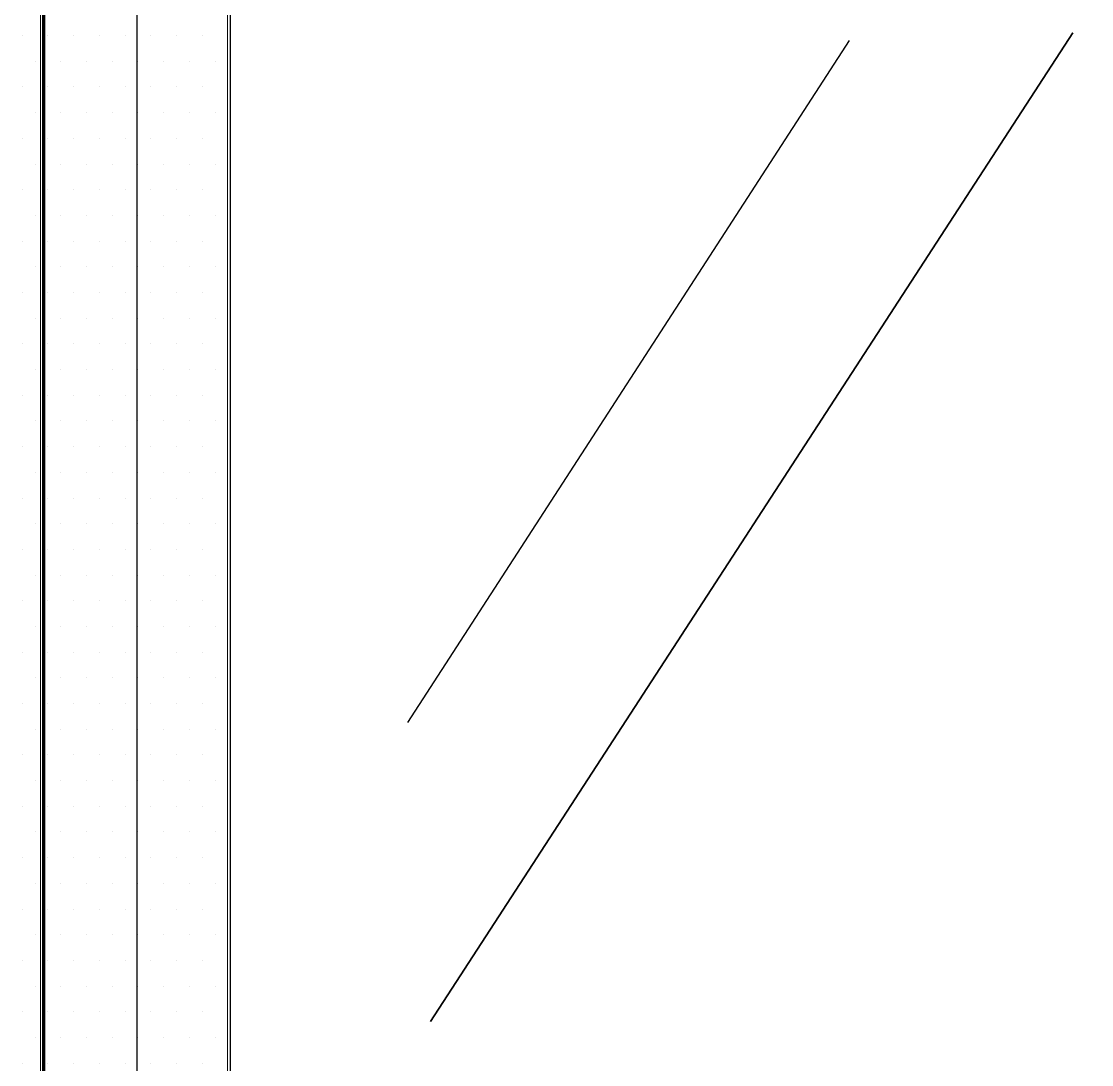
# Model space of a CAD drawing. Header units: inches. Extents: x -26 to 76, y -16 to 22.
# Drawn here: x 38.687 to 39.468, y 8.01 to 8.771 of the extents above; entities that cross this region are included whole.
import ezdxf

# ---------------------------------------------------------------- set-up
doc = ezdxf.new("R2010")
doc.units = ezdxf.units.IN
doc.header["$MEASUREMENT"] = 0
for name, color, linetype, lineweight in [('.ATI-DETAIL', 7, 'Continuous', 0), ('.ATI-HATCH', 7, 'Continuous', 0), ('G-ANNO-TTLB', 7, 'Continuous', 0), ('TYVEK', 7, 'Continuous', 0)]:
    doc.layers.add(name, color=color, linetype=linetype, lineweight=lineweight)

# ---------------------------------------------------------------- blocks, each defined once
blk = doc.blocks.new('Block_386')
at = {"layer": '.ATI-HATCH'}
for points in [[(38.70094, 9.57216), (38.70094, 9.57216), (38.45346, 9.72215), (38.45346, 9.72215), (38.45346, 9.72215), (38.45346, 7.41486), (38.45346, 7.41486), (38.45346, 7.41486), (38.70094, 7.26487), (38.70094, 7.26487), (38.70094, 7.26487), (38.70094, 9.57216), (38.70094, 9.57216)], [(38.70094, 7.26487), (38.70094, 7.26487), (38.83744, 7.34289), (38.83744, 7.34289), (38.83744, 7.34289), (38.83744, 9.48944), (38.83744, 9.48944), (38.83744, 9.48944), (38.70094, 9.57216), (38.70094, 9.57216), (38.70094, 9.57216), (38.70094, 7.26487), (38.70094, 7.26487)]]:
    blk.add_open_spline(points, degree=3, knots=[0, 0, 0, 0, 1, 1, 1, 2, 2, 2, 3, 3, 3, 4, 4, 4, 4], dxfattribs=at)
at = {"layer": '.ATI-HATCH', "color": 8, "lineweight": 0, "true_color": 0x808080}
for points in [[(38.68775, 8.76093), (38.68775, 8.76093), (38.68775, 8.76093), (38.68775, 8.76093)], [(38.7065, 8.76093), (38.7065, 8.76093), (38.7065, 8.76093), (38.7065, 8.76093)], [(38.72526, 8.76093), (38.72526, 8.76093), (38.72526, 8.76093), (38.72526, 8.76093)], [(38.74402, 8.76093), (38.74402, 8.76093), (38.74402, 8.76093), (38.74402, 8.76093)], [(38.76277, 8.76093), (38.76277, 8.76093), (38.76277, 8.76093), (38.76277, 8.76093)], [(38.78153, 8.76093), (38.78153, 8.76093), (38.78153, 8.76093), (38.78153, 8.76093)], [(38.80028, 8.76093), (38.80028, 8.76093), (38.80028, 8.76093), (38.80028, 8.76093)], [(38.81904, 8.76093), (38.81904, 8.76093), (38.81904, 8.76093), (38.81904, 8.76093)], [(38.69713, 8.74218), (38.69713, 8.74218), (38.69713, 8.74218), (38.69713, 8.74218)], [(38.71588, 8.74218), (38.71588, 8.74218), (38.71588, 8.74218), (38.71588, 8.74218)], [(38.73464, 8.74218), (38.73464, 8.74218), (38.73464, 8.74218), (38.73464, 8.74218)], [(38.75339, 8.74218), (38.75339, 8.74218), (38.75339, 8.74218), (38.75339, 8.74218)], [(38.77215, 8.74218), (38.77215, 8.74218), (38.77215, 8.74218), (38.77215, 8.74218)], [(38.7909, 8.74218), (38.7909, 8.74218), (38.7909, 8.74218), (38.7909, 8.74218)], [(38.80966, 8.74218), (38.80966, 8.74218), (38.80966, 8.74218), (38.80966, 8.74218)], [(38.82842, 8.74218), (38.82842, 8.74218), (38.82842, 8.74218), (38.82842, 8.74218)], [(38.68775, 8.72342), (38.68775, 8.72342), (38.68775, 8.72342), (38.68775, 8.72342)], [(38.7065, 8.72342), (38.7065, 8.72342), (38.7065, 8.72342), (38.7065, 8.72342)], [(38.72526, 8.72342), (38.72526, 8.72342), (38.72526, 8.72342), (38.72526, 8.72342)], [(38.74402, 8.72342), (38.74402, 8.72342), (38.74402, 8.72342), (38.74402, 8.72342)], [(38.76277, 8.72342), (38.76277, 8.72342), (38.76277, 8.72342), (38.76277, 8.72342)], [(38.78153, 8.72342), (38.78153, 8.72342), (38.78153, 8.72342), (38.78153, 8.72342)], [(38.80028, 8.72342), (38.80028, 8.72342), (38.80028, 8.72342), (38.80028, 8.72342)], [(38.81904, 8.72342), (38.81904, 8.72342), (38.81904, 8.72342), (38.81904, 8.72342)], [(38.69713, 8.70467), (38.69713, 8.70467), (38.69713, 8.70467), (38.69713, 8.70467)], [(38.71588, 8.70467), (38.71588, 8.70467), (38.71588, 8.70467), (38.71588, 8.70467)], [(38.73464, 8.70467), (38.73464, 8.70467), (38.73464, 8.70467), (38.73464, 8.70467)], [(38.75339, 8.70467), (38.75339, 8.70467), (38.75339, 8.70467), (38.75339, 8.70467)], [(38.77215, 8.70467), (38.77215, 8.70467), (38.77215, 8.70467), (38.77215, 8.70467)], [(38.7909, 8.70467), (38.7909, 8.70467), (38.7909, 8.70467), (38.7909, 8.70467)], [(38.80966, 8.70467), (38.80966, 8.70467), (38.80966, 8.70467), (38.80966, 8.70467)], [(38.82842, 8.70467), (38.82842, 8.70467), (38.82842, 8.70467), (38.82842, 8.70467)], [(38.68775, 8.68591), (38.68775, 8.68591), (38.68775, 8.68591), (38.68775, 8.68591)], [(38.7065, 8.68591), (38.7065, 8.68591), (38.7065, 8.68591), (38.7065, 8.68591)], [(38.72526, 8.68591), (38.72526, 8.68591), (38.72526, 8.68591), (38.72526, 8.68591)], [(38.74402, 8.68591), (38.74402, 8.68591), (38.74402, 8.68591), (38.74402, 8.68591)], [(38.76277, 8.68591), (38.76277, 8.68591), (38.76277, 8.68591), (38.76277, 8.68591)], [(38.78153, 8.68591), (38.78153, 8.68591), (38.78153, 8.68591), (38.78153, 8.68591)], [(38.80028, 8.68591), (38.80028, 8.68591), (38.80028, 8.68591), (38.80028, 8.68591)], [(38.81904, 8.68591), (38.81904, 8.68591), (38.81904, 8.68591), (38.81904, 8.68591)], [(38.69713, 8.66715), (38.69713, 8.66715), (38.69713, 8.66715), (38.69713, 8.66715)], [(38.71588, 8.66715), (38.71588, 8.66715), (38.71588, 8.66715), (38.71588, 8.66715)], [(38.73464, 8.66715), (38.73464, 8.66715), (38.73464, 8.66715), (38.73464, 8.66715)], [(38.75339, 8.66715), (38.75339, 8.66715), (38.75339, 8.66715), (38.75339, 8.66715)], [(38.77215, 8.66715), (38.77215, 8.66715), (38.77215, 8.66715), (38.77215, 8.66715)], [(38.7909, 8.66715), (38.7909, 8.66715), (38.7909, 8.66715), (38.7909, 8.66715)], [(38.80966, 8.66715), (38.80966, 8.66715), (38.80966, 8.66715), (38.80966, 8.66715)], [(38.82842, 8.66715), (38.82842, 8.66715), (38.82842, 8.66715), (38.82842, 8.66715)], [(38.68775, 8.6484), (38.68775, 8.6484), (38.68775, 8.6484), (38.68775, 8.6484)], [(38.7065, 8.6484), (38.7065, 8.6484), (38.7065, 8.6484), (38.7065, 8.6484)], [(38.72526, 8.6484), (38.72526, 8.6484), (38.72526, 8.6484), (38.72526, 8.6484)], [(38.74402, 8.6484), (38.74402, 8.6484), (38.74402, 8.6484), (38.74402, 8.6484)], [(38.76277, 8.6484), (38.76277, 8.6484), (38.76277, 8.6484), (38.76277, 8.6484)], [(38.78153, 8.6484), (38.78153, 8.6484), (38.78153, 8.6484), (38.78153, 8.6484)], [(38.80028, 8.6484), (38.80028, 8.6484), (38.80028, 8.6484), (38.80028, 8.6484)], [(38.81904, 8.6484), (38.81904, 8.6484), (38.81904, 8.6484), (38.81904, 8.6484)], [(38.69713, 8.62964), (38.69713, 8.62964), (38.69713, 8.62964), (38.69713, 8.62964)], [(38.71588, 8.62964), (38.71588, 8.62964), (38.71588, 8.62964), (38.71588, 8.62964)], [(38.73464, 8.62964), (38.73464, 8.62964), (38.73464, 8.62964), (38.73464, 8.62964)], [(38.75339, 8.62964), (38.75339, 8.62964), (38.75339, 8.62964), (38.75339, 8.62964)], [(38.77215, 8.62964), (38.77215, 8.62964), (38.77215, 8.62964), (38.77215, 8.62964)], [(38.7909, 8.62964), (38.7909, 8.62964), (38.7909, 8.62964), (38.7909, 8.62964)], [(38.80966, 8.62964), (38.80966, 8.62964), (38.80966, 8.62964), (38.80966, 8.62964)], [(38.82842, 8.62964), (38.82842, 8.62964), (38.82842, 8.62964), (38.82842, 8.62964)], [(38.68775, 8.61089), (38.68775, 8.61089), (38.68775, 8.61089), (38.68775, 8.61089)], [(38.7065, 8.61089), (38.7065, 8.61089), (38.7065, 8.61089), (38.7065, 8.61089)], [(38.72526, 8.61089), (38.72526, 8.61089), (38.72526, 8.61089), (38.72526, 8.61089)], [(38.74402, 8.61089), (38.74402, 8.61089), (38.74402, 8.61089), (38.74402, 8.61089)], [(38.76277, 8.61089), (38.76277, 8.61089), (38.76277, 8.61089), (38.76277, 8.61089)], [(38.78153, 8.61089), (38.78153, 8.61089), (38.78153, 8.61089), (38.78153, 8.61089)], [(38.80028, 8.61089), (38.80028, 8.61089), (38.80028, 8.61089), (38.80028, 8.61089)], [(38.81904, 8.61089), (38.81904, 8.61089), (38.81904, 8.61089), (38.81904, 8.61089)], [(38.69713, 8.59213), (38.69713, 8.59213), (38.69713, 8.59213), (38.69713, 8.59213)], [(38.71588, 8.59213), (38.71588, 8.59213), (38.71588, 8.59213), (38.71588, 8.59213)], [(38.73464, 8.59213), (38.73464, 8.59213), (38.73464, 8.59213), (38.73464, 8.59213)], [(38.75339, 8.59213), (38.75339, 8.59213), (38.75339, 8.59213), (38.75339, 8.59213)], [(38.77215, 8.59213), (38.77215, 8.59213), (38.77215, 8.59213), (38.77215, 8.59213)], [(38.7909, 8.59213), (38.7909, 8.59213), (38.7909, 8.59213), (38.7909, 8.59213)], [(38.80966, 8.59213), (38.80966, 8.59213), (38.80966, 8.59213), (38.80966, 8.59213)], [(38.82842, 8.59213), (38.82842, 8.59213), (38.82842, 8.59213), (38.82842, 8.59213)], [(38.68775, 8.57338), (38.68775, 8.57338), (38.68775, 8.57338), (38.68775, 8.57338)], [(38.7065, 8.57338), (38.7065, 8.57338), (38.7065, 8.57338), (38.7065, 8.57338)], [(38.72526, 8.57338), (38.72526, 8.57338), (38.72526, 8.57338), (38.72526, 8.57338)], [(38.74402, 8.57338), (38.74402, 8.57338), (38.74402, 8.57338), (38.74402, 8.57338)], [(38.76277, 8.57338), (38.76277, 8.57338), (38.76277, 8.57338), (38.76277, 8.57338)], [(38.78153, 8.57338), (38.78153, 8.57338), (38.78153, 8.57338), (38.78153, 8.57338)], [(38.80028, 8.57338), (38.80028, 8.57338), (38.80028, 8.57338), (38.80028, 8.57338)], [(38.81904, 8.57338), (38.81904, 8.57338), (38.81904, 8.57338), (38.81904, 8.57338)], [(38.69713, 8.55462), (38.69713, 8.55462), (38.69713, 8.55462), (38.69713, 8.55462)], [(38.71588, 8.55462), (38.71588, 8.55462), (38.71588, 8.55462), (38.71588, 8.55462)], [(38.73464, 8.55462), (38.73464, 8.55462), (38.73464, 8.55462), (38.73464, 8.55462)], [(38.75339, 8.55462), (38.75339, 8.55462), (38.75339, 8.55462), (38.75339, 8.55462)], [(38.77215, 8.55462), (38.77215, 8.55462), (38.77215, 8.55462), (38.77215, 8.55462)], [(38.7909, 8.55462), (38.7909, 8.55462), (38.7909, 8.55462), (38.7909, 8.55462)], [(38.80966, 8.55462), (38.80966, 8.55462), (38.80966, 8.55462), (38.80966, 8.55462)], [(38.82842, 8.55462), (38.82842, 8.55462), (38.82842, 8.55462), (38.82842, 8.55462)], [(38.68775, 8.53587), (38.68775, 8.53587), (38.68775, 8.53587), (38.68775, 8.53587)], [(38.7065, 8.53587), (38.7065, 8.53587), (38.7065, 8.53587), (38.7065, 8.53587)], [(38.72526, 8.53587), (38.72526, 8.53587), (38.72526, 8.53587), (38.72526, 8.53587)], [(38.74402, 8.53587), (38.74402, 8.53587), (38.74402, 8.53587), (38.74402, 8.53587)], [(38.76277, 8.53587), (38.76277, 8.53587), (38.76277, 8.53587), (38.76277, 8.53587)], [(38.78153, 8.53587), (38.78153, 8.53587), (38.78153, 8.53587), (38.78153, 8.53587)], [(38.80028, 8.53587), (38.80028, 8.53587), (38.80028, 8.53587), (38.80028, 8.53587)], [(38.81904, 8.53587), (38.81904, 8.53587), (38.81904, 8.53587), (38.81904, 8.53587)], [(38.69713, 8.51711), (38.69713, 8.51711), (38.69713, 8.51711), (38.69713, 8.51711)], [(38.71588, 8.51711), (38.71588, 8.51711), (38.71588, 8.51711), (38.71588, 8.51711)], [(38.73464, 8.51711), (38.73464, 8.51711), (38.73464, 8.51711), (38.73464, 8.51711)], [(38.75339, 8.51711), (38.75339, 8.51711), (38.75339, 8.51711), (38.75339, 8.51711)], [(38.77215, 8.51711), (38.77215, 8.51711), (38.77215, 8.51711), (38.77215, 8.51711)], [(38.7909, 8.51711), (38.7909, 8.51711), (38.7909, 8.51711), (38.7909, 8.51711)], [(38.80966, 8.51711), (38.80966, 8.51711), (38.80966, 8.51711), (38.80966, 8.51711)], [(38.82842, 8.51711), (38.82842, 8.51711), (38.82842, 8.51711), (38.82842, 8.51711)], [(38.68775, 8.49835), (38.68775, 8.49835), (38.68775, 8.49835), (38.68775, 8.49835)], [(38.7065, 8.49835), (38.7065, 8.49835), (38.7065, 8.49835), (38.7065, 8.49835)], [(38.72526, 8.49835), (38.72526, 8.49835), (38.72526, 8.49835), (38.72526, 8.49835)], [(38.74402, 8.49835), (38.74402, 8.49835), (38.74402, 8.49835), (38.74402, 8.49835)], [(38.76277, 8.49835), (38.76277, 8.49835), (38.76277, 8.49835), (38.76277, 8.49835)], [(38.78153, 8.49835), (38.78153, 8.49835), (38.78153, 8.49835), (38.78153, 8.49835)], [(38.80028, 8.49835), (38.80028, 8.49835), (38.80028, 8.49835), (38.80028, 8.49835)], [(38.81904, 8.49835), (38.81904, 8.49835), (38.81904, 8.49835), (38.81904, 8.49835)], [(38.69713, 8.4796), (38.69713, 8.4796), (38.69713, 8.4796), (38.69713, 8.4796)], [(38.71588, 8.4796), (38.71588, 8.4796), (38.71588, 8.4796), (38.71588, 8.4796)], [(38.73464, 8.4796), (38.73464, 8.4796), (38.73464, 8.4796), (38.73464, 8.4796)], [(38.75339, 8.4796), (38.75339, 8.4796), (38.75339, 8.4796), (38.75339, 8.4796)], [(38.77215, 8.4796), (38.77215, 8.4796), (38.77215, 8.4796), (38.77215, 8.4796)], [(38.7909, 8.4796), (38.7909, 8.4796), (38.7909, 8.4796), (38.7909, 8.4796)], [(38.80966, 8.4796), (38.80966, 8.4796), (38.80966, 8.4796), (38.80966, 8.4796)], [(38.82842, 8.4796), (38.82842, 8.4796), (38.82842, 8.4796), (38.82842, 8.4796)], [(38.68775, 8.46084), (38.68775, 8.46084), (38.68775, 8.46084), (38.68775, 8.46084)], [(38.7065, 8.46084), (38.7065, 8.46084), (38.7065, 8.46084), (38.7065, 8.46084)], [(38.72526, 8.46084), (38.72526, 8.46084), (38.72526, 8.46084), (38.72526, 8.46084)], [(38.74402, 8.46084), (38.74402, 8.46084), (38.74402, 8.46084), (38.74402, 8.46084)], [(38.76277, 8.46084), (38.76277, 8.46084), (38.76277, 8.46084), (38.76277, 8.46084)], [(38.78153, 8.46084), (38.78153, 8.46084), (38.78153, 8.46084), (38.78153, 8.46084)], [(38.80028, 8.46084), (38.80028, 8.46084), (38.80028, 8.46084), (38.80028, 8.46084)], [(38.81904, 8.46084), (38.81904, 8.46084), (38.81904, 8.46084), (38.81904, 8.46084)], [(38.69713, 8.44209), (38.69713, 8.44209), (38.69713, 8.44209), (38.69713, 8.44209)], [(38.71588, 8.44209), (38.71588, 8.44209), (38.71588, 8.44209), (38.71588, 8.44209)], [(38.73464, 8.44209), (38.73464, 8.44209), (38.73464, 8.44209), (38.73464, 8.44209)], [(38.75339, 8.44209), (38.75339, 8.44209), (38.75339, 8.44209), (38.75339, 8.44209)], [(38.77215, 8.44209), (38.77215, 8.44209), (38.77215, 8.44209), (38.77215, 8.44209)], [(38.7909, 8.44209), (38.7909, 8.44209), (38.7909, 8.44209), (38.7909, 8.44209)], [(38.80966, 8.44209), (38.80966, 8.44209), (38.80966, 8.44209), (38.80966, 8.44209)], [(38.82842, 8.44209), (38.82842, 8.44209), (38.82842, 8.44209), (38.82842, 8.44209)], [(38.68775, 8.42333), (38.68775, 8.42333), (38.68775, 8.42333), (38.68775, 8.42333)], [(38.7065, 8.42333), (38.7065, 8.42333), (38.7065, 8.42333), (38.7065, 8.42333)], [(38.72526, 8.42333), (38.72526, 8.42333), (38.72526, 8.42333), (38.72526, 8.42333)], [(38.74402, 8.42333), (38.74402, 8.42333), (38.74402, 8.42333), (38.74402, 8.42333)], [(38.76277, 8.42333), (38.76277, 8.42333), (38.76277, 8.42333), (38.76277, 8.42333)], [(38.78153, 8.42333), (38.78153, 8.42333), (38.78153, 8.42333), (38.78153, 8.42333)], [(38.80028, 8.42333), (38.80028, 8.42333), (38.80028, 8.42333), (38.80028, 8.42333)], [(38.81904, 8.42333), (38.81904, 8.42333), (38.81904, 8.42333), (38.81904, 8.42333)], [(38.69713, 8.40458), (38.69713, 8.40458), (38.69713, 8.40458), (38.69713, 8.40458)], [(38.71588, 8.40458), (38.71588, 8.40458), (38.71588, 8.40458), (38.71588, 8.40458)], [(38.73464, 8.40458), (38.73464, 8.40458), (38.73464, 8.40458), (38.73464, 8.40458)], [(38.75339, 8.40458), (38.75339, 8.40458), (38.75339, 8.40458), (38.75339, 8.40458)], [(38.77215, 8.40458), (38.77215, 8.40458), (38.77215, 8.40458), (38.77215, 8.40458)], [(38.7909, 8.40458), (38.7909, 8.40458), (38.7909, 8.40458), (38.7909, 8.40458)], [(38.80966, 8.40458), (38.80966, 8.40458), (38.80966, 8.40458), (38.80966, 8.40458)], [(38.82842, 8.40458), (38.82842, 8.40458), (38.82842, 8.40458), (38.82842, 8.40458)], [(38.68775, 8.38582), (38.68775, 8.38582), (38.68775, 8.38582), (38.68775, 8.38582)], [(38.7065, 8.38582), (38.7065, 8.38582), (38.7065, 8.38582), (38.7065, 8.38582)], [(38.72526, 8.38582), (38.72526, 8.38582), (38.72526, 8.38582), (38.72526, 8.38582)], [(38.74402, 8.38582), (38.74402, 8.38582), (38.74402, 8.38582), (38.74402, 8.38582)], [(38.76277, 8.38582), (38.76277, 8.38582), (38.76277, 8.38582), (38.76277, 8.38582)], [(38.78153, 8.38582), (38.78153, 8.38582), (38.78153, 8.38582), (38.78153, 8.38582)], [(38.80028, 8.38582), (38.80028, 8.38582), (38.80028, 8.38582), (38.80028, 8.38582)], [(38.81904, 8.38582), (38.81904, 8.38582), (38.81904, 8.38582), (38.81904, 8.38582)], [(38.69713, 8.36706), (38.69713, 8.36706), (38.69713, 8.36706), (38.69713, 8.36706)], [(38.71588, 8.36706), (38.71588, 8.36706), (38.71588, 8.36706), (38.71588, 8.36706)], [(38.73464, 8.36706), (38.73464, 8.36706), (38.73464, 8.36706), (38.73464, 8.36706)], [(38.75339, 8.36706), (38.75339, 8.36706), (38.75339, 8.36706), (38.75339, 8.36706)], [(38.77215, 8.36706), (38.77215, 8.36706), (38.77215, 8.36706), (38.77215, 8.36706)], [(38.7909, 8.36706), (38.7909, 8.36706), (38.7909, 8.36706), (38.7909, 8.36706)], [(38.80966, 8.36706), (38.80966, 8.36706), (38.80966, 8.36706), (38.80966, 8.36706)], [(38.82842, 8.36706), (38.82842, 8.36706), (38.82842, 8.36706), (38.82842, 8.36706)], [(38.68775, 8.34831), (38.68775, 8.34831), (38.68775, 8.34831), (38.68775, 8.34831)], [(38.7065, 8.34831), (38.7065, 8.34831), (38.7065, 8.34831), (38.7065, 8.34831)], [(38.72526, 8.34831), (38.72526, 8.34831), (38.72526, 8.34831), (38.72526, 8.34831)], [(38.74402, 8.34831), (38.74402, 8.34831), (38.74402, 8.34831), (38.74402, 8.34831)], [(38.76277, 8.34831), (38.76277, 8.34831), (38.76277, 8.34831), (38.76277, 8.34831)], [(38.78153, 8.34831), (38.78153, 8.34831), (38.78153, 8.34831), (38.78153, 8.34831)], [(38.80028, 8.34831), (38.80028, 8.34831), (38.80028, 8.34831), (38.80028, 8.34831)], [(38.81904, 8.34831), (38.81904, 8.34831), (38.81904, 8.34831), (38.81904, 8.34831)], [(38.69713, 8.32955), (38.69713, 8.32955), (38.69713, 8.32955), (38.69713, 8.32955)], [(38.71588, 8.32955), (38.71588, 8.32955), (38.71588, 8.32955), (38.71588, 8.32955)], [(38.73464, 8.32955), (38.73464, 8.32955), (38.73464, 8.32955), (38.73464, 8.32955)], [(38.75339, 8.32955), (38.75339, 8.32955), (38.75339, 8.32955), (38.75339, 8.32955)], [(38.77215, 8.32955), (38.77215, 8.32955), (38.77215, 8.32955), (38.77215, 8.32955)], [(38.7909, 8.32955), (38.7909, 8.32955), (38.7909, 8.32955), (38.7909, 8.32955)], [(38.80966, 8.32955), (38.80966, 8.32955), (38.80966, 8.32955), (38.80966, 8.32955)], [(38.82842, 8.32955), (38.82842, 8.32955), (38.82842, 8.32955), (38.82842, 8.32955)], [(38.68775, 8.3108), (38.68775, 8.3108), (38.68775, 8.3108), (38.68775, 8.3108)], [(38.7065, 8.3108), (38.7065, 8.3108), (38.7065, 8.3108), (38.7065, 8.3108)], [(38.72526, 8.3108), (38.72526, 8.3108), (38.72526, 8.3108), (38.72526, 8.3108)], [(38.74402, 8.3108), (38.74402, 8.3108), (38.74402, 8.3108), (38.74402, 8.3108)], [(38.76277, 8.3108), (38.76277, 8.3108), (38.76277, 8.3108), (38.76277, 8.3108)], [(38.78153, 8.3108), (38.78153, 8.3108), (38.78153, 8.3108), (38.78153, 8.3108)], [(38.80028, 8.3108), (38.80028, 8.3108), (38.80028, 8.3108), (38.80028, 8.3108)], [(38.81904, 8.3108), (38.81904, 8.3108), (38.81904, 8.3108), (38.81904, 8.3108)], [(38.69713, 8.29204), (38.69713, 8.29204), (38.69713, 8.29204), (38.69713, 8.29204)], [(38.71588, 8.29204), (38.71588, 8.29204), (38.71588, 8.29204), (38.71588, 8.29204)], [(38.73464, 8.29204), (38.73464, 8.29204), (38.73464, 8.29204), (38.73464, 8.29204)], [(38.75339, 8.29204), (38.75339, 8.29204), (38.75339, 8.29204), (38.75339, 8.29204)], [(38.77215, 8.29204), (38.77215, 8.29204), (38.77215, 8.29204), (38.77215, 8.29204)], [(38.7909, 8.29204), (38.7909, 8.29204), (38.7909, 8.29204), (38.7909, 8.29204)], [(38.80966, 8.29204), (38.80966, 8.29204), (38.80966, 8.29204), (38.80966, 8.29204)], [(38.82842, 8.29204), (38.82842, 8.29204), (38.82842, 8.29204), (38.82842, 8.29204)], [(38.68775, 8.27329), (38.68775, 8.27329), (38.68775, 8.27329), (38.68775, 8.27329)], [(38.7065, 8.27329), (38.7065, 8.27329), (38.7065, 8.27329), (38.7065, 8.27329)], [(38.72526, 8.27329), (38.72526, 8.27329), (38.72526, 8.27329), (38.72526, 8.27329)], [(38.74402, 8.27329), (38.74402, 8.27329), (38.74402, 8.27329), (38.74402, 8.27329)], [(38.76277, 8.27329), (38.76277, 8.27329), (38.76277, 8.27329), (38.76277, 8.27329)], [(38.78153, 8.27329), (38.78153, 8.27329), (38.78153, 8.27329), (38.78153, 8.27329)], [(38.80028, 8.27329), (38.80028, 8.27329), (38.80028, 8.27329), (38.80028, 8.27329)], [(38.81904, 8.27329), (38.81904, 8.27329), (38.81904, 8.27329), (38.81904, 8.27329)], [(38.69713, 8.25453), (38.69713, 8.25453), (38.69713, 8.25453), (38.69713, 8.25453)], [(38.71588, 8.25453), (38.71588, 8.25453), (38.71588, 8.25453), (38.71588, 8.25453)], [(38.73464, 8.25453), (38.73464, 8.25453), (38.73464, 8.25453), (38.73464, 8.25453)], [(38.75339, 8.25453), (38.75339, 8.25453), (38.75339, 8.25453), (38.75339, 8.25453)], [(38.77215, 8.25453), (38.77215, 8.25453), (38.77215, 8.25453), (38.77215, 8.25453)], [(38.7909, 8.25453), (38.7909, 8.25453), (38.7909, 8.25453), (38.7909, 8.25453)], [(38.80966, 8.25453), (38.80966, 8.25453), (38.80966, 8.25453), (38.80966, 8.25453)], [(38.82842, 8.25453), (38.82842, 8.25453), (38.82842, 8.25453), (38.82842, 8.25453)], [(38.68775, 8.23577), (38.68775, 8.23577), (38.68775, 8.23577), (38.68775, 8.23577)], [(38.7065, 8.23577), (38.7065, 8.23577), (38.7065, 8.23577), (38.7065, 8.23577)], [(38.72526, 8.23577), (38.72526, 8.23577), (38.72526, 8.23577), (38.72526, 8.23577)], [(38.74402, 8.23577), (38.74402, 8.23577), (38.74402, 8.23577), (38.74402, 8.23577)], [(38.76277, 8.23577), (38.76277, 8.23577), (38.76277, 8.23577), (38.76277, 8.23577)], [(38.78153, 8.23577), (38.78153, 8.23577), (38.78153, 8.23577), (38.78153, 8.23577)], [(38.80028, 8.23577), (38.80028, 8.23577), (38.80028, 8.23577), (38.80028, 8.23577)], [(38.81904, 8.23577), (38.81904, 8.23577), (38.81904, 8.23577), (38.81904, 8.23577)], [(38.69713, 8.21702), (38.69713, 8.21702), (38.69713, 8.21702), (38.69713, 8.21702)], [(38.71588, 8.21702), (38.71588, 8.21702), (38.71588, 8.21702), (38.71588, 8.21702)], [(38.73464, 8.21702), (38.73464, 8.21702), (38.73464, 8.21702), (38.73464, 8.21702)], [(38.75339, 8.21702), (38.75339, 8.21702), (38.75339, 8.21702), (38.75339, 8.21702)], [(38.77215, 8.21702), (38.77215, 8.21702), (38.77215, 8.21702), (38.77215, 8.21702)], [(38.7909, 8.21702), (38.7909, 8.21702), (38.7909, 8.21702), (38.7909, 8.21702)], [(38.80966, 8.21702), (38.80966, 8.21702), (38.80966, 8.21702), (38.80966, 8.21702)], [(38.82842, 8.21702), (38.82842, 8.21702), (38.82842, 8.21702), (38.82842, 8.21702)], [(38.68775, 8.19826), (38.68775, 8.19826), (38.68775, 8.19826), (38.68775, 8.19826)], [(38.7065, 8.19826), (38.7065, 8.19826), (38.7065, 8.19826), (38.7065, 8.19826)], [(38.72526, 8.19826), (38.72526, 8.19826), (38.72526, 8.19826), (38.72526, 8.19826)], [(38.74402, 8.19826), (38.74402, 8.19826), (38.74402, 8.19826), (38.74402, 8.19826)], [(38.76277, 8.19826), (38.76277, 8.19826), (38.76277, 8.19826), (38.76277, 8.19826)], [(38.78153, 8.19826), (38.78153, 8.19826), (38.78153, 8.19826), (38.78153, 8.19826)], [(38.80028, 8.19826), (38.80028, 8.19826), (38.80028, 8.19826), (38.80028, 8.19826)], [(38.81904, 8.19826), (38.81904, 8.19826), (38.81904, 8.19826), (38.81904, 8.19826)], [(38.69713, 8.17951), (38.69713, 8.17951), (38.69713, 8.17951), (38.69713, 8.17951)], [(38.71588, 8.17951), (38.71588, 8.17951), (38.71588, 8.17951), (38.71588, 8.17951)], [(38.73464, 8.17951), (38.73464, 8.17951), (38.73464, 8.17951), (38.73464, 8.17951)], [(38.75339, 8.17951), (38.75339, 8.17951), (38.75339, 8.17951), (38.75339, 8.17951)], [(38.77215, 8.17951), (38.77215, 8.17951), (38.77215, 8.17951), (38.77215, 8.17951)], [(38.7909, 8.17951), (38.7909, 8.17951), (38.7909, 8.17951), (38.7909, 8.17951)], [(38.80966, 8.17951), (38.80966, 8.17951), (38.80966, 8.17951), (38.80966, 8.17951)], [(38.82842, 8.17951), (38.82842, 8.17951), (38.82842, 8.17951), (38.82842, 8.17951)], [(38.68775, 8.16075), (38.68775, 8.16075), (38.68775, 8.16075), (38.68775, 8.16075)], [(38.7065, 8.16075), (38.7065, 8.16075), (38.7065, 8.16075), (38.7065, 8.16075)], [(38.72526, 8.16075), (38.72526, 8.16075), (38.72526, 8.16075), (38.72526, 8.16075)], [(38.74402, 8.16075), (38.74402, 8.16075), (38.74402, 8.16075), (38.74402, 8.16075)], [(38.76277, 8.16075), (38.76277, 8.16075), (38.76277, 8.16075), (38.76277, 8.16075)], [(38.78153, 8.16075), (38.78153, 8.16075), (38.78153, 8.16075), (38.78153, 8.16075)], [(38.80028, 8.16075), (38.80028, 8.16075), (38.80028, 8.16075), (38.80028, 8.16075)], [(38.81904, 8.16075), (38.81904, 8.16075), (38.81904, 8.16075), (38.81904, 8.16075)], [(38.69713, 8.142), (38.69713, 8.142), (38.69713, 8.142), (38.69713, 8.142)], [(38.71588, 8.142), (38.71588, 8.142), (38.71588, 8.142), (38.71588, 8.142)], [(38.73464, 8.142), (38.73464, 8.142), (38.73464, 8.142), (38.73464, 8.142)], [(38.75339, 8.142), (38.75339, 8.142), (38.75339, 8.142), (38.75339, 8.142)], [(38.77215, 8.142), (38.77215, 8.142), (38.77215, 8.142), (38.77215, 8.142)], [(38.7909, 8.142), (38.7909, 8.142), (38.7909, 8.142), (38.7909, 8.142)], [(38.80966, 8.142), (38.80966, 8.142), (38.80966, 8.142), (38.80966, 8.142)], [(38.82842, 8.142), (38.82842, 8.142), (38.82842, 8.142), (38.82842, 8.142)], [(38.68775, 8.12324), (38.68775, 8.12324), (38.68775, 8.12324), (38.68775, 8.12324)], [(38.7065, 8.12324), (38.7065, 8.12324), (38.7065, 8.12324), (38.7065, 8.12324)], [(38.72526, 8.12324), (38.72526, 8.12324), (38.72526, 8.12324), (38.72526, 8.12324)], [(38.74402, 8.12324), (38.74402, 8.12324), (38.74402, 8.12324), (38.74402, 8.12324)], [(38.76277, 8.12324), (38.76277, 8.12324), (38.76277, 8.12324), (38.76277, 8.12324)], [(38.78153, 8.12324), (38.78153, 8.12324), (38.78153, 8.12324), (38.78153, 8.12324)], [(38.80028, 8.12324), (38.80028, 8.12324), (38.80028, 8.12324), (38.80028, 8.12324)], [(38.81904, 8.12324), (38.81904, 8.12324), (38.81904, 8.12324), (38.81904, 8.12324)], [(38.69713, 8.10448), (38.69713, 8.10448), (38.69713, 8.10448), (38.69713, 8.10448)], [(38.71588, 8.10448), (38.71588, 8.10448), (38.71588, 8.10448), (38.71588, 8.10448)], [(38.73464, 8.10448), (38.73464, 8.10448), (38.73464, 8.10448), (38.73464, 8.10448)], [(38.75339, 8.10448), (38.75339, 8.10448), (38.75339, 8.10448), (38.75339, 8.10448)], [(38.77215, 8.10448), (38.77215, 8.10448), (38.77215, 8.10448), (38.77215, 8.10448)], [(38.7909, 8.10448), (38.7909, 8.10448), (38.7909, 8.10448), (38.7909, 8.10448)], [(38.80966, 8.10448), (38.80966, 8.10448), (38.80966, 8.10448), (38.80966, 8.10448)], [(38.82842, 8.10448), (38.82842, 8.10448), (38.82842, 8.10448), (38.82842, 8.10448)], [(38.68775, 8.08573), (38.68775, 8.08573), (38.68775, 8.08573), (38.68775, 8.08573)], [(38.7065, 8.08573), (38.7065, 8.08573), (38.7065, 8.08573), (38.7065, 8.08573)], [(38.72526, 8.08573), (38.72526, 8.08573), (38.72526, 8.08573), (38.72526, 8.08573)], [(38.74402, 8.08573), (38.74402, 8.08573), (38.74402, 8.08573), (38.74402, 8.08573)], [(38.76277, 8.08573), (38.76277, 8.08573), (38.76277, 8.08573), (38.76277, 8.08573)], [(38.78153, 8.08573), (38.78153, 8.08573), (38.78153, 8.08573), (38.78153, 8.08573)], [(38.80028, 8.08573), (38.80028, 8.08573), (38.80028, 8.08573), (38.80028, 8.08573)], [(38.81904, 8.08573), (38.81904, 8.08573), (38.81904, 8.08573), (38.81904, 8.08573)], [(38.69713, 8.06697), (38.69713, 8.06697), (38.69713, 8.06697), (38.69713, 8.06697)], [(38.71588, 8.06697), (38.71588, 8.06697), (38.71588, 8.06697), (38.71588, 8.06697)], [(38.73464, 8.06697), (38.73464, 8.06697), (38.73464, 8.06697), (38.73464, 8.06697)], [(38.75339, 8.06697), (38.75339, 8.06697), (38.75339, 8.06697), (38.75339, 8.06697)], [(38.77215, 8.06697), (38.77215, 8.06697), (38.77215, 8.06697), (38.77215, 8.06697)], [(38.7909, 8.06697), (38.7909, 8.06697), (38.7909, 8.06697), (38.7909, 8.06697)], [(38.80966, 8.06697), (38.80966, 8.06697), (38.80966, 8.06697), (38.80966, 8.06697)], [(38.82842, 8.06697), (38.82842, 8.06697), (38.82842, 8.06697), (38.82842, 8.06697)], [(38.68775, 8.04822), (38.68775, 8.04822), (38.68775, 8.04822), (38.68775, 8.04822)], [(38.7065, 8.04822), (38.7065, 8.04822), (38.7065, 8.04822), (38.7065, 8.04822)], [(38.72526, 8.04822), (38.72526, 8.04822), (38.72526, 8.04822), (38.72526, 8.04822)], [(38.74402, 8.04822), (38.74402, 8.04822), (38.74402, 8.04822), (38.74402, 8.04822)], [(38.76277, 8.04822), (38.76277, 8.04822), (38.76277, 8.04822), (38.76277, 8.04822)], [(38.78153, 8.04822), (38.78153, 8.04822), (38.78153, 8.04822), (38.78153, 8.04822)], [(38.80028, 8.04822), (38.80028, 8.04822), (38.80028, 8.04822), (38.80028, 8.04822)], [(38.81904, 8.04822), (38.81904, 8.04822), (38.81904, 8.04822), (38.81904, 8.04822)], [(38.69713, 8.02946), (38.69713, 8.02946), (38.69713, 8.02946), (38.69713, 8.02946)], [(38.71588, 8.02946), (38.71588, 8.02946), (38.71588, 8.02946), (38.71588, 8.02946)], [(38.73464, 8.02946), (38.73464, 8.02946), (38.73464, 8.02946), (38.73464, 8.02946)], [(38.75339, 8.02946), (38.75339, 8.02946), (38.75339, 8.02946), (38.75339, 8.02946)], [(38.77215, 8.02946), (38.77215, 8.02946), (38.77215, 8.02946), (38.77215, 8.02946)], [(38.7909, 8.02946), (38.7909, 8.02946), (38.7909, 8.02946), (38.7909, 8.02946)], [(38.80966, 8.02946), (38.80966, 8.02946), (38.80966, 8.02946), (38.80966, 8.02946)], [(38.82842, 8.02946), (38.82842, 8.02946), (38.82842, 8.02946), (38.82842, 8.02946)], [(38.68775, 8.01071), (38.68775, 8.01071), (38.68775, 8.01071), (38.68775, 8.01071)], [(38.7065, 8.01071), (38.7065, 8.01071), (38.7065, 8.01071), (38.7065, 8.01071)], [(38.72526, 8.01071), (38.72526, 8.01071), (38.72526, 8.01071), (38.72526, 8.01071)], [(38.74402, 8.01071), (38.74402, 8.01071), (38.74402, 8.01071), (38.74402, 8.01071)], [(38.76277, 8.01071), (38.76277, 8.01071), (38.76277, 8.01071), (38.76277, 8.01071)], [(38.78153, 8.01071), (38.78153, 8.01071), (38.78153, 8.01071), (38.78153, 8.01071)], [(38.80028, 8.01071), (38.80028, 8.01071), (38.80028, 8.01071), (38.80028, 8.01071)], [(38.81904, 8.01071), (38.81904, 8.01071), (38.81904, 8.01071), (38.81904, 8.01071)]]:
    blk.add_open_spline(points, degree=3, dxfattribs=at)

msp = doc.modelspace()

# ---------------------------------------------------------------- hatches: boundary and pattern name
at = {"layer": 'G-ANNO-TTLB', "true_color": 0xff00ff, "transparency": 33554687}
h = msp.add_hatch(color=6, dxfattribs=at)
edge = h.paths.add_edge_path()
edge.add_spline(control_points=[(71.22733, -15.13455), (71.22733, -15.13455), (30.5273, -15.13455), (30.5273, -15.13455), (30.5273, -15.13455), (30.5273, 19.00075), (30.5273, 19.00075), (30.5273, 19.00075), (71.22733, 19.00075), (71.22733, 19.00075), (71.22733, 19.00075), (71.22733, -15.13455), (71.22733, -15.13455)], knot_values=[0, 0, 0, 0, 1, 1, 1, 2, 2, 2, 3, 3, 3, 4, 4, 4, 4], degree=3, periodic=0)
edge = h.paths.add_edge_path()
edge.add_spline(control_points=[(30.65233, 18.87572), (30.65233, 18.87572), (30.65233, -15.00951), (30.65233, -15.00951), (30.65233, -15.00951), (71.10229, -15.00951), (71.10229, -15.00951), (71.10229, -15.00951), (71.10229, 18.87572), (71.10229, 18.87572), (71.10229, 18.87572), (30.65233, 18.87572), (30.65233, 18.87572)], knot_values=[0, 0, 0, 0, 1, 1, 1, 2, 2, 2, 3, 3, 3, 4, 4, 4, 4], degree=3, periodic=0)
edge.add_line((30.65233, 18.87572), (30.65233, 18.87572))

# ---------------------------------------------------------------- linework, layer by layer
at = {"layer": '.ATI-DETAIL', "color": 251, "lineweight": 25, "true_color": 0x5b5b5b}
for p, q in [((39.45423, 8.76285), (38.98546, 8.04113)), ((38.98546, 8.04113), (39.45423, 8.76285)), ((39.29104, 8.75731), (38.96871, 8.25946)), ((39.29104, 8.75731), (38.96871, 8.25946))]:
    msp.add_line(p, q, dxfattribs=at)
at = {"layer": 'G-ANNO-TTLB'}
for points in [[(71.22733, -15.13455), (71.22733, -15.13455), (30.5273, -15.13455), (30.5273, -15.13455), (30.5273, -15.13455), (30.5273, 19.00075), (30.5273, 19.00075), (30.5273, 19.00075), (71.22733, 19.00075), (71.22733, 19.00075), (71.22733, 19.00075), (71.22733, -15.13455), (71.22733, -15.13455)], [(30.65233, 18.87572), (30.65233, 18.87572), (30.65233, -15.00951), (30.65233, -15.00951), (30.65233, -15.00951), (71.10229, -15.00951), (71.10229, -15.00951), (71.10229, -15.00951), (71.10229, 18.87572), (71.10229, 18.87572), (71.10229, 18.87572), (30.65233, 18.87572), (30.65233, 18.87572)]]:
    msp.add_open_spline(points, degree=3, knots=[0, 0, 0, 0, 1, 1, 1, 2, 2, 2, 3, 3, 3, 4, 4, 4, 4], dxfattribs=at)
at = {"layer": 'TYVEK', "color": 33, "lineweight": 25, "true_color": 0xcc9966}
msp.add_line((38.70321, 11.04494), (38.70321, 5.25836), dxfattribs=at)
at = {"layer": 'TYVEK', "color": 3, "lineweight": 25, "true_color": 0x00ff00}
for p, q in [((38.77146, 7.18046), (38.77146, 9.40738)), ((38.83971, 7.21947), (38.83971, 9.36602))]:
    msp.add_line(p, q, dxfattribs=at)
at = {"layer": 'TYVEK', "color": 18, "lineweight": 80, "true_color": 0x000000}
msp.add_lwpolyline([(39.79834, 8.85886), (38.70321, 9.52255), (38.70321, 7.14146), (39.79834, 6.47776), (39.79834, 8.85886)], dxfattribs=at)

# ---------------------------------------------------------------- block references
at = {"layer": '.ATI-HATCH'}
msp.add_blockref('Block_386', (0, 0), dxfattribs=at)

doc.saveas('drawing.dxf')
